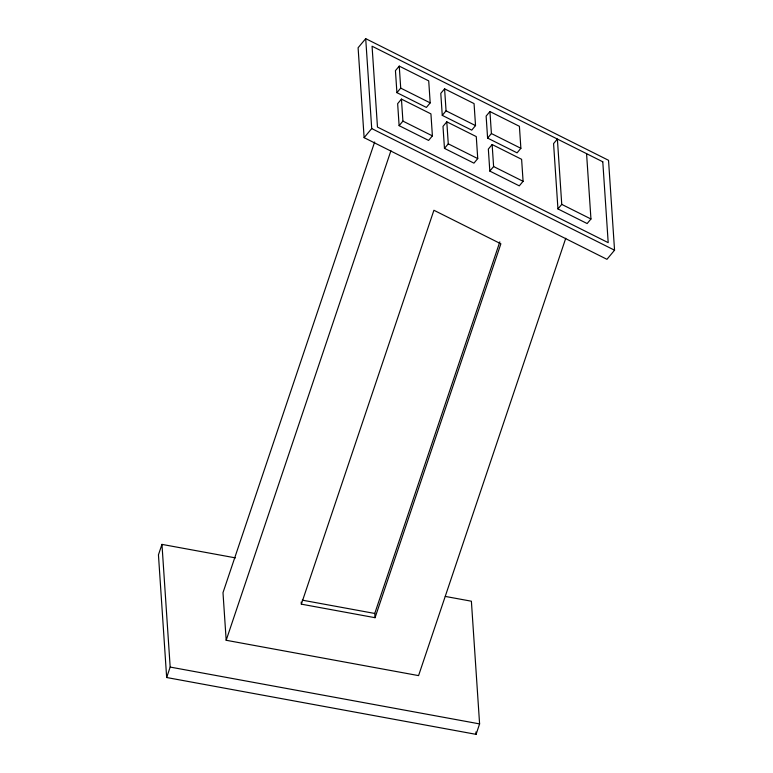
<?xml version="1.0" encoding="UTF-8"?>
<svg xmlns="http://www.w3.org/2000/svg" width="773" height="773" viewBox="0 0 773 773"><rect width="100%" height="100%" fill="white"/><g stroke="black" fill="none" stroke-linecap="round" stroke-linejoin="round"><path stroke-width="1.16" d="M235.465 557.884L161.963 544.385L158.446 554.83L166.659 677.515L476.081 734.35L479.598 723.905L471.385 601.21L445.306 596.427M166.659 677.515L170.176 667.07L161.963 544.385M374.663 141.99L222.991 592.669L226.18 640.276L418.57 675.612L565.759 238.248M226.18 640.276L390.935 150.706M301.344 604.157L433.914 210.266L500.875 243.804L375.05 617.695L301.344 604.157L301.209 602.051M375.05 617.695L374.76 613.462L499.822 241.862M365.706 38.65L358.102 47.752L364.122 137.662L606.95 259.313L614.554 250.21L608.535 160.301L365.706 38.65L371.716 128.56L364.122 137.662M399.245 66.111L395.438 70.662L396.916 92.654L426.387 107.428L430.194 102.877L428.715 80.875L399.245 66.111L400.714 88.112L396.916 92.654M401.448 99.108L397.651 103.659L399.119 125.661L428.6 140.425L432.397 135.874L430.928 113.873L401.448 99.108L402.926 121.11L399.119 125.661M444.591 88.827L440.784 93.378L442.262 115.37L471.733 130.135L475.53 125.593L474.062 103.592L444.591 88.827L446.06 110.829L442.262 115.37M446.794 121.825L442.997 126.376L444.465 148.377L473.946 163.142L477.743 158.591L476.274 136.589L446.794 121.825L448.272 143.826L444.465 148.377M489.927 111.544L486.13 116.095L487.599 138.087L517.079 152.851L520.876 148.31L519.408 126.308L489.927 111.544L491.406 133.545L487.599 138.087M492.14 144.541L488.343 149.092L489.811 171.084L519.282 185.858L523.089 181.307L521.611 159.306L492.14 144.541L493.609 166.543L489.811 171.084M557.951 208.932L561.749 204.381L557.381 139.053L553.574 143.604L557.951 208.932L587.142 223.552L590.949 219.001L586.572 153.682M302.233 600.148L374.76 613.462M170.176 667.07L479.598 723.905M400.714 88.112L430.194 102.877M446.06 110.829L475.53 125.593M491.406 133.545L520.876 148.31M402.926 121.11L432.397 135.874M448.272 143.826L477.743 158.591M493.609 166.543L523.089 181.307M561.749 204.381L590.949 219.001M371.716 128.56L614.554 250.21M475.917 731.944L476.081 734.35M602.785 161.789L372.064 46.206L377.475 127.081L608.196 242.664L602.785 161.789"/></g></svg>
